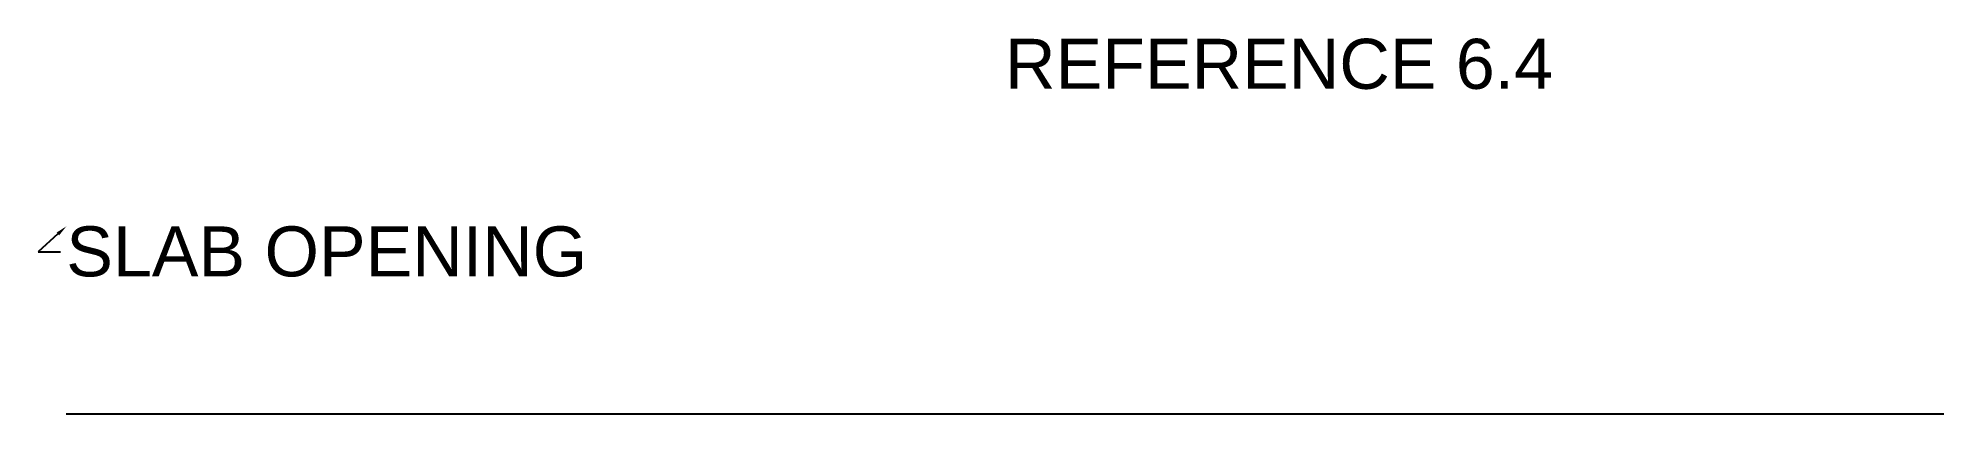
# Model space of a CAD drawing. Header units: inches. Extents: x -4 to 240, y -24 to 24.
import ezdxf
from ezdxf import colors
from ezdxf.entities.mleader import LeaderData, LeaderLine
from ezdxf.math import Vec2, Vec3

# ---------------------------------------------------------------- set-up
doc = ezdxf.new("R2010")
doc.units = ezdxf.units.IN
doc.header["$MEASUREMENT"] = 0
doc.styles.get("Standard").update_dxf_attribs({"font": 'arial.ttf'})

msp = doc.modelspace()

# ---------------------------------------------------------------- linework, layer by layer
msp.add_line((0, -24), (240, -24))

# ---------------------------------------------------------------- texts
at = {"insert": (120, 24), "char_height": 6.4, "attachment_point": 1}
msp.add_mtext('REFERENCE 6.4', dxfattribs=at)

# ---------------------------------------------------------------- leaders
ml = msp.add_multileader_mtext('Standard')
ml.set_content('SLAB OPENING', color=256)
ml.set_leader_properties()
ml.build(insert=Vec2(0, 0))
ml.multileader.update_dxf_attribs({"dogleg_length": 0.36, "arrow_head_size": 1.44, "scale": 8})
ctx = ml.context
ctx.base_point, ctx.scale, ctx.char_height, ctx.arrow_head_size, ctx.landing_gap_size = Vec3(-0.72, -3.25), 8, 6.4, 1.44, 0.72
notes = []
notes.append((ctx, [(0, (1, 1, 0), (-3.6, -3.25), (1, 0), 2.88, [(0, [(0, 0)], 0, [])])]))
ctx.mtext.insert, ctx.mtext.flow_direction = Vec3(0, 0), 5
for ctx, leaders in notes:
    for number, flags, end, landing, length, lines in leaders:
        leader = LeaderData()
        leader.index, (leader.has_last_leader_line, leader.has_dogleg_vector, leader.attachment_direction) = number, flags
        leader.last_leader_point, leader.dogleg_vector, leader.dogleg_length = Vec3(end), Vec3(landing), length
        for number, points, colour, breaks in lines:
            line = LeaderLine()
            line.index, line.vertices, line.color, line.breaks = number, Vec3.list(points), colors.encode_raw_color(colour), breaks
            leader.lines.append(line)
        ctx.leaders.append(leader)

doc.saveas('drawing.dxf')
